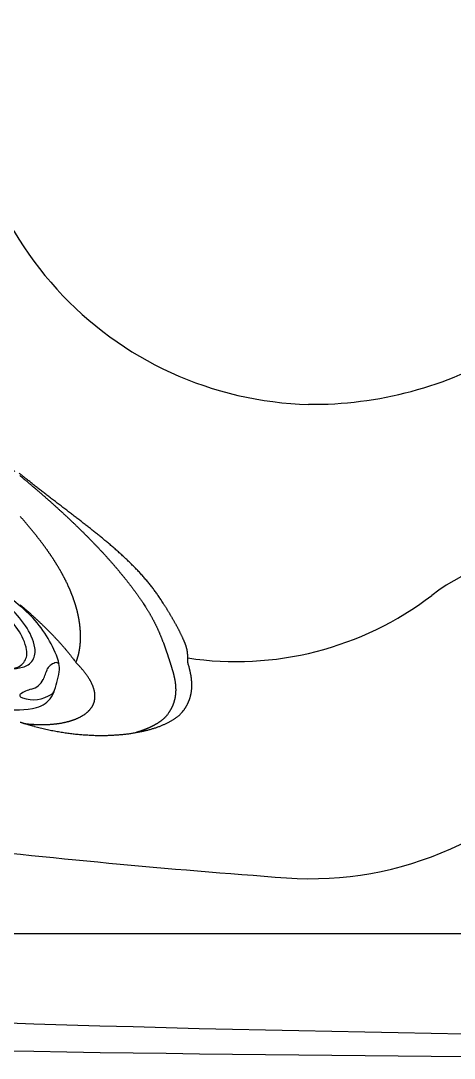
# Model space of a CAD drawing. Extents: x 649 to 723, y 631 to 778.
# Drawn here: x 665.44 to 675.62, y 647.21 to 671.61 of the extents above; entities that cross this region are included whole.
import ezdxf

# ---------------------------------------------------------------- set-up
doc = ezdxf.new("R2010")
doc.units = 0
doc.header["$MEASUREMENT"] = 0
doc.layers.add('1', color=4, linetype='Continuous')
doc.layers.add('204', color=7, linetype='Continuous')

# ---------------------------------------------------------------- blocks, each defined once
blk = doc.blocks.new('GATLING')
at = {"layer": '1', "color": 2}
for p, q in [((1.211, 2.8), (1.382, 2.789)), ((1.211, -2.8), (1.322, -2.794))]:
    blk.add_line(p, q, dxfattribs=at)
at = {"layer": '1', "color": 3}
for p, q in [((1.401, 1.403), (1.124, 1.408)), ((1.235, 0.525), (0.901, 0.523)), ((1.723, 0.425), (1.268, 0.433)), ((1.193, 0.238), (0.877, 0.243)), ((1.034, -0.636), (0.914, -0.635)), ((0.986, -0.922), (0.964, -0.922)), ((1.515, -0.74), (1.06, -0.733))]:
    blk.add_line(p, q, dxfattribs=at)
at = {"layer": '1', "color": 2}
blk.add_lwpolyline([(1.211, 2.8, 0.193348), (0.814, 2.641, 0.100017), (0.355, 1.98, 0.057784), (0.101, 1.139, 0.044332), (0, 0, 0.044332), (0.101, -1.139, 0.057784), (0.355, -1.98, 0.100017), (0.814, -2.641, 0.193348), (1.211, -2.8, 0.193348)], format="xyb", dxfattribs=at)
blk.add_lwpolyline([(2.54, -0.002, 0.043581), (2.47, 0.797, 0.056954), (2.295, 1.387, 0.099412), (1.977, 1.851, 0.195606), (1.705, 1.962, 0.195606), (1.433, 1.851, 0.099412), (1.115, 1.387, 0.056954), (0.94, 0.797, 0.043581), (0.871, -0.002, 0.043581), (0.94, -0.801, 0.056954), (1.115, -1.391, 0.099412), (1.433, -1.855, 0.195606), (1.705, -1.966, 0.195606), (1.977, -1.855, 0.099412), (2.295, -1.391, 0.056954), (2.47, -0.801, 0.043581)], format="xyb", close=True, dxfattribs=at)
at = {"layer": '1', "color": 3}
for points in [[(2.352, -0.002, 0.043581), (2.288, 0.738, 0.056954), (2.126, 1.284, 0.099412), (1.832, 1.714, 0.195606), (1.579, 1.817, 0.195606), (1.327, 1.714, 0.022381), (1.246, 1.628, 0.056954)], [(1.235, 0.525, 0.196601), (1.189, 0.506, 0.099139), (1.135, 0.427, 0.056591), (1.105, 0.326, 0.027173), (1.095, 0.24, 0.043254)], [(1.334, 0.432, 0.093296), (1.282, 0.506, 0.196601), (1.235, 0.525, 0.196601)], [(1.246, -1.632, 0.022381), (1.327, -1.718, 0.195606), (1.579, -1.821, 0.195606), (1.832, -1.718, 0.099412), (2.126, -1.288, 0.056954), (2.288, -0.742, 0.043581), (2.352, -0.002, 0.043581)], [(1.129, -0.734, 0.069632), (1.108, -0.686, 0.107057), (1.071, -0.647, 0.149849), (1.034, -0.636, 0.149849), (0.998, -0.647, 0.107057), (0.961, -0.686, 0.075377), (0.939, -0.738, 0.023026), (0.934, -0.763, 0.062151)]]:
    blk.add_lwpolyline(points, format="xyb", dxfattribs=at)
for points in [[(1.824, 1.023, 0.196744), (1.843, 1.03, 0.0991), (1.865, 1.062, 0.056539), (1.877, 1.103, 0.043208), (1.883, 1.158, 0.043208), (1.878, 1.213, 0.056539), (1.867, 1.254, 0.0991), (1.846, 1.286, 0.196744), (1.827, 1.294, 0.196744), (1.809, 1.286, 0.0991), (1.786, 1.255, 0.056539), (1.774, 1.214, 0.043208), (1.768, 1.159, 0.043208), (1.773, 1.104, 0.056539), (1.784, 1.063, 0.0991), (1.805, 1.031, 0.196744)], [(1.294, 0.841, 0.196744), (1.313, 0.849, 0.0991), (1.335, 0.881, 0.056539), (1.347, 0.921, 0.043208), (1.353, 0.976, 0.043208), (1.349, 1.031, 0.056539), (1.337, 1.072, 0.0991), (1.316, 1.104, 0.196744), (1.297, 1.112, 0.196744), (1.279, 1.105, 0.0991), (1.257, 1.073, 0.056539), (1.244, 1.033, 0.043208), (1.239, 0.978, 0.043208), (1.243, 0.922, 0.056539), (1.254, 0.882, 0.0991), (1.276, 0.849, 0.196744)], [(2.146, 0.045, 0.196744), (2.164, 0.052, 0.0991), (2.187, 0.084, 0.056539), (2.199, 0.125, 0.043208), (2.205, 0.18, 0.043208), (2.2, 0.235, 0.056539), (2.189, 0.276, 0.0991), (2.168, 0.308, 0.196744), (2.149, 0.316, 0.196744), (2.13, 0.308, 0.0991), (2.108, 0.277, 0.056539), (2.096, 0.236, 0.043208), (2.09, 0.181, 0.043208), (2.095, 0.126, 0.056539), (2.106, 0.085, 0.0991), (2.127, 0.053, 0.196744)], [(1.616, -0.143, 0.196744), (1.635, -0.135, 0.0991), (1.657, -0.103, 0.056539), (1.669, -0.063, 0.043208), (1.675, -0.008, 0.043208), (1.671, 0.047, 0.056539), (1.659, 0.088, 0.0991), (1.638, 0.121, 0.196744), (1.619, 0.128, 0.196744), (1.601, 0.121, 0.0991), (1.579, 0.089, 0.056539), (1.566, 0.049, 0.043208), (1.561, -0.006, 0.043208), (1.565, -0.062, 0.056539), (1.576, -0.102, 0.0991), (1.598, -0.135, 0.196744)], [(1.089, -0.327, 0.196744), (1.108, -0.32, 0.0991), (1.13, -0.288, 0.056539), (1.142, -0.247, 0.043208), (1.148, -0.192, 0.043208), (1.144, -0.137, 0.056539), (1.132, -0.096, 0.0991), (1.111, -0.064, 0.196744), (1.093, -0.056, 0.196744), (1.074, -0.063, 0.0991), (1.052, -0.095, 0.056539), (1.039, -0.136, 0.043208), (1.034, -0.191, 0.043208), (1.038, -0.246, 0.056539), (1.049, -0.287, 0.0991), (1.071, -0.319, 0.196744)], [(1.938, -1.12, 0.196744), (1.957, -1.113, 0.0991), (1.979, -1.081, 0.056539), (1.991, -1.041, 0.043208), (1.997, -0.986, 0.043208), (1.993, -0.931, 0.056539), (1.981, -0.89, 0.0991), (1.96, -0.857, 0.196744), (1.941, -0.85, 0.196744), (1.923, -0.857, 0.0991), (1.901, -0.889, 0.056539), (1.888, -0.929, 0.043208), (1.883, -0.984, 0.043208), (1.887, -1.04, 0.056539), (1.898, -1.08, 0.0991), (1.92, -1.113, 0.196744)], [(1.41, -1.303, 0.196744), (1.428, -1.295, 0.0991), (1.451, -1.264, 0.056539), (1.463, -1.223, 0.043208), (1.468, -1.168, 0.043208), (1.464, -1.113, 0.056539), (1.453, -1.072, 0.0991), (1.432, -1.04, 0.196744), (1.413, -1.032, 0.196744), (1.394, -1.039, 0.0991), (1.372, -1.071, 0.056539), (1.36, -1.112, 0.043208), (1.354, -1.167, 0.043208), (1.358, -1.222, 0.056539), (1.37, -1.263, 0.0991), (1.391, -1.295, 0.196744)]]:
    blk.add_lwpolyline(points, format="xyb", close=True, dxfattribs=at)
for centre, radius, start, end in [((1.225, 2.66), 0.077, 120.8909, 197.2751), ((1.418, 2.303), 0.483, 92.1, 118.7393), ((1.536, 2.797), 0.413, 202.7326, 235.2979), ((1.558, 2.728), 0.376, 226.2502, 274.1869), ((2.076, 0.773), 1.655, 98.4951, 107.2413), ((1.852, 1.953), 0.457, 40.5562, 92.6384), ((2.023, 0.77), 1.653, 150.3077, 165.1029), ((0.78, 1.478), 0.222, 133.3005, 150.1209), ((0.651, 1.614), 0.0347, 15.6536, 133.3005), ((-0.724, 1.513), 1.419, 350.9444, 0.7444), ((0.408, 1.546), 0.288, 357.2297, 15.6536), ((4.722, 0.588), 4.105, 170.1534, 182.7294), ((1.299, -0.711), 2.117, 75.5631, 87.2483), ((1.816, 1.295), 0.0452, 28.2314, 75.5631), ((1.567, 1.162), 0.328, 330.724, 28.2314), ((10.038, -1.537), 9.993, 164.136, 169.7962), ((0.769, -0.893), 2.117, 75.5631, 82.494), ((1.286, 1.114), 0.0452, 28.2314, 75.5631), ((1.037, 0.98), 0.328, 330.724, 28.2314), ((1.424, 2.335), 1.413, 268.376, 286.5186), ((1.813, 1.024), 0.0452, 286.5186, 330.724), ((0.894, 2.153), 1.413, 271.4732, 286.5186), ((1.283, 0.842), 0.0452, 286.5186, 330.724), ((21.76, 1.052), 21.149, 181.7867, 183.4512), ((1.621, -1.689), 2.117, 75.5631, 87.2483), ((2.138, 0.317), 0.0452, 28.2314, 75.5631), ((1.889, 0.184), 0.328, 330.724, 28.2314), ((2.098, -0.197), 1.943, 167.2138, 177.1293), ((0.564, -2.061), 2.117, 75.5631, 81.6792), ((1.091, -1.877), 2.117, 75.5631, 87.2483), ((1.608, 0.13), 0.0452, 28.2314, 75.5631), ((1.359, -0.004), 0.328, 330.724, 28.2314), ((1.746, 1.357), 1.413, 268.376, 286.5186), ((2.135, 0.046), 0.0452, 286.5186, 330.724), ((1.376, -0.164), 1.22, 176.9815, 212.3393), ((-1.3, -0.251), 1.95, 341.9435, 0.8708), ((1.081, -0.055), 0.0452, 28.2314, 75.5631), ((0.832, -0.188), 0.328, 330.724, 28.2314), ((1.216, 1.169), 1.413, 268.376, 286.5186), ((1.605, -0.142), 0.0452, 286.5186, 330.724), ((0.69, 0.985), 1.413, 278.1135, 286.5186), ((1.078, -0.326), 0.0452, 286.5186, 330.724), ((0.464, -0.758), 0.132, 206.328, 312.8004), ((0.885, -3.037), 2.117, 75.5631, 87.2483), ((1.413, -2.855), 2.117, 75.5631, 87.2483), ((1.93, -0.848), 0.0452, 28.2314, 75.5631), ((1.681, -0.982), 0.328, 330.724, 28.2314), ((1.401, -1.03), 0.0452, 28.2314, 75.5631), ((1.153, -1.164), 0.328, 330.724, 28.2314), ((1.538, 0.191), 1.413, 268.376, 286.5186), ((1.927, -1.12), 0.0452, 286.5186, 330.724), ((1.01, 0.009), 1.413, 274.4064, 286.5186), ((1.399, -1.302), 0.0452, 286.5186, 330.724), ((0.91, -2.208), 0.09, 148.2013, 201.1912), ((0.858, -2.176), 0.0292, 65.8579, 148.2013), ((0.506, -2.961), 0.89, 47.2493, 65.8579), ((1.579, -2.06), 0.775, 193.4651, 246.5018), ((1.414, -1.969), 0.455, 228.0526, 274.8017), ((-1.889, 14.648), 17.395, 281.0756, 281.9807), ((1.724, -2.678), 0.31, 42.7339, 90.5261), ((1.873, -2.509), 0.0893, 340.7772, 27.6848), ((1.335, -2.659), 0.128, 239.8654, 281.1187)]:
    blk.add_arc(centre, radius, start, end, dxfattribs=at)
at = {"layer": '1', "color": 2}
for centre, radius, start, end in [((1.065, 1.149), 1.67, 65.4841, 79.0713), ((0.899, 1.241), 1.667, 32.6817, 58.9726), ((-1.246, 0.387), 3.958, 7.1716, 26.3033), ((11.006, 0.221), 8.351, 175.468, 183.2308), ((-2.39, -0.341), 5.058, 349.0363, 1.0403), ((-0.2, -0.708), 2.839, 324.0226, 347.8878), ((1.458, -1.963), 0.762, 296.9368, 327.2279), ((0.74, -0.102), 2.753, 282.2017, 292.7059)]:
    blk.add_arc(centre, radius, start, end, dxfattribs=at)
blk = doc.blocks.new('2010PRODIGY')
at = {"layer": '1', "color": 3}
blk.add_line((29.873, 2.676), (12.055, 2.676), dxfattribs=at)
at = {"layer": '1'}
for centre, radius, start, end in [((-19.296, -19.982), 64.286, 39.3589, 51.53089), ((24.59, 23.115), 9.488, 147.9398, 174.6863), ((23.392, 23.394), 8.27, 175.8432, 268.5952), ((23.281, 24.093), 8.966, 269.4089, 300.5801), ((29.341, 6.346), 5.385, 92.1425, 127.2054), ((21.483, 16.664), 7.585, 261.3823, 307.3516), ((23.248, 11.968), 7.994, 265.8157, 322.6398), ((36.982, 200.793), 197.318, 263.40893, 265.83911), ((36.967, 1253.81), 1254.057, 268.861989, 271.138011)]:
    blk.add_arc(centre, radius, start, end, dxfattribs=at)
at = {"layer": '1', "color": 3}
blk.add_arc((36.967, 654.345), 654.093, 267.817661, 272.182408, dxfattribs=at)
at = {"layer": '204', "color": 3, "linetype": 'Continuous'}
for points in [[(16.251, 13.575, -0.000016), (16.281, 13.551, -0.000204)], [(16.4, 13.453, -0.000333), (16.43, 13.428, -0.000334), (16.46, 13.404, -0.000338), (16.489, 13.379, -0.000342), (16.519, 13.355, -0.000344), (16.548, 13.33, -0.000347), (16.578, 13.306, -0.00035), (16.607, 13.281, -0.000353), (16.636, 13.256, -0.000356), (16.665, 13.232, -0.000359), (16.694, 13.207, -0.000363), (16.723, 13.183, -0.000366), (16.752, 13.158, -0.000369), (16.781, 13.134, -0.000372), (16.809, 13.109, -0.000376), (16.838, 13.084, -0.000379), (16.866, 13.06, -0.000382), (16.895, 13.035, -0.000386), (16.923, 13.011, -0.000389), (16.951, 12.986, -0.000393), (16.98, 12.962, -0.000396), (17.008, 12.937, -0.000399), (17.036, 12.912, -0.000402), (17.063, 12.888, -0.000405), (17.091, 12.863, -0.000409), (17.119, 12.839, -0.000412), (17.147, 12.814, -0.000415), (17.174, 12.789, -0.000418), (17.201, 12.765, -0.000422), (17.229, 12.74, -0.000425), (17.256, 12.716, -0.000428), (17.283, 12.691, -0.000432), (17.31, 12.666, -0.000435), (17.337, 12.642, -0.000439), (17.364, 12.617, -0.000442), (17.391, 12.593, -0.000446), (17.417, 12.568, -0.000449), (17.444, 12.544, -0.000453), (17.47, 12.519, -0.000457), (17.497, 12.495, -0.00046), (17.523, 12.47, -0.000463), (17.549, 12.445, -0.000467), (17.575, 12.421, -0.00047), (17.601, 12.396, -0.000473), (17.627, 12.372, -0.000476), (17.652, 12.347, -0.000479), (17.678, 12.323, -0.000483), (17.704, 12.298, -0.000486), (17.729, 12.274, -0.00049), (17.754, 12.249, -0.000494), (17.779, 12.225, -0.000497), (17.804, 12.2, -0.000501), (17.829, 12.176, -0.000505), (17.854, 12.151, -0.000509), (17.879, 12.127, -0.000513), (17.903, 12.103, -0.000518), (17.928, 12.078, -0.000522), (17.952, 12.054, -0.000526), (17.977, 12.029, -0.00053), (18.001, 12.005, -0.000535), (18.025, 11.981, -0.000539), (18.049, 11.956, -0.000544), (18.072, 11.932, -0.000549), (18.096, 11.908, -0.000553), (18.119, 11.884, -0.000558), (18.143, 11.859, -0.000563), (18.166, 11.835, -0.000568), (18.189, 11.811, -0.000573), (18.212, 11.787, -0.000578), (18.235, 11.762, -0.000584), (18.258, 11.738, -0.000589), (18.281, 11.714, -0.000594), (18.303, 11.69, -0.0006), (18.326, 11.666, -0.000605), (18.348, 11.642, -0.000611), (18.37, 11.618, -0.000617), (18.392, 11.594, -0.000623), (18.414, 11.57, -0.000629), (18.436, 11.546, -0.000635), (18.457, 11.522, -0.000641), (18.479, 11.498, -0.000648), (18.5, 11.474, -0.000653), (18.521, 11.45, -0.000658), (18.542, 11.426, -0.000662), (18.563, 11.402, -0.000666), (18.584, 11.378, -0.000671), (18.605, 11.355, -0.000675), (18.625, 11.331, -0.00068), (18.645, 11.307, -0.000684), (18.666, 11.283, -0.000689), (18.686, 11.26, -0.000694), (18.706, 11.236, -0.000699), (18.725, 11.213, -0.000704), (18.745, 11.189, -0.000709), (18.765, 11.165, -0.000714), (18.784, 11.142, -0.000719), (18.803, 11.118, -0.000724), (18.822, 11.095, -0.00073), (18.841, 11.072, -0.000735), (18.86, 11.048, -0.000741), (18.879, 11.025, -0.000746), (18.897, 11.002, -0.000752), (18.916, 10.978, -0.000758), (18.934, 10.955, -0.000764), (18.952, 10.932, -0.00077), (18.97, 10.909, -0.000777), (18.988, 10.886, -0.000783), (19.006, 10.863, -0.000789), (19.023, 10.84, -0.000796), (19.04, 10.817, -0.000802), (19.058, 10.794, -0.000809), (19.075, 10.771, -0.000816), (19.092, 10.748, -0.000825), (19.108, 10.725, -0.00083), (19.125, 10.702, -0.000832), (19.142, 10.679, -0.000846), (19.158, 10.657, -0.000871), (19.174, 10.634, -0.000854), (19.19, 10.611, -0.000804), (19.206, 10.589, -0.000896), (19.222, 10.566, -0.001079), (19.238, 10.543, -0.000828), (19.253, 10.521, -0.000285), (19.266, 10.502, -0.00118), (19.283, 10.477, -0.002069), (19.309, 10.438, -0.001028), (19.342, 10.388, -0.000549)], [(19.72, 10.529), (19.694, 10.569, 0.002953), (19.667, 10.609, 0.002933), (19.64, 10.649, 0.002903), (19.612, 10.689, 0.002864), (19.583, 10.729, 0.002826), (19.554, 10.768, 0.002789), (19.524, 10.808, 0.00275), (19.493, 10.847, 0.002709), (19.462, 10.887, 0.002668), (19.431, 10.926, 0.002625), (19.399, 10.965, 0.002582), (19.366, 11.004, 0.002536), (19.332, 11.043, 0.002493), (19.298, 11.082, 0.002451), (19.263, 11.12, 0.002401), (19.228, 11.159, 0.002349), (19.192, 11.198, 0.002271), (19.156, 11.236, 0.002169), (19.119, 11.274, 0.002099), (19.082, 11.312, 0.002026), (19.045, 11.349, 0.001958), (19.008, 11.387, 0.001885), (18.97, 11.423, 0.001821), (18.932, 11.46, 0.00175), (18.893, 11.496, 0.001687), (18.855, 11.532, 0.001617), (18.816, 11.568, 0.001556), (18.777, 11.604, 0.001488), (18.738, 11.639, 0.001429), (18.699, 11.674, 0.001362), (18.66, 11.709, 0.001303), (18.62, 11.743, 0.001238), (18.581, 11.777, 0.00118), (18.541, 11.811, 0.001115), (18.501, 11.845, 0.001059), (18.462, 11.878, 0.000997), (18.422, 11.912, 0.000937), (18.382, 11.945, 0.000866), (18.343, 11.977, 0.000821), (18.303, 12.01, 0.000781), (18.263, 12.042, 0.000751), (18.223, 12.075, 0.000724), (18.183, 12.107, 0.000686), (18.142, 12.14, 0.000637), (18.101, 12.172, 0.000595), (18.06, 12.205, 0.000552), (18.018, 12.237, 0.000513), (17.977, 12.27, 0.00047), (17.935, 12.303, 0.000432), (17.893, 12.336, 0.000391), (17.85, 12.369, 0.000354), (17.808, 12.402, 0.000313), (17.765, 12.435, 0.000277), (17.722, 12.468, 0.000238), (17.678, 12.501, 0.000203), (17.635, 12.535, 0.000164), (17.591, 12.568, 0.00013), (17.548, 12.602, 0.000093), (17.504, 12.635, 0.000059), (17.46, 12.669, 0.000023), (17.415, 12.703, -0.00001), (17.371, 12.737, -0.000046), (17.326, 12.771, -0.000078), (17.282, 12.806, -0.000113), (17.237, 12.84, -0.000144), (17.192, 12.875, -0.000181), (17.147, 12.909, -0.00021), (17.102, 12.944, -0.000243), (17.058, 12.978, -0.000257), (17.014, 13.012, -0.000249), (16.971, 13.046, -0.000246), (16.928, 13.079, -0.000245), (16.886, 13.112, -0.000245), (16.845, 13.144, -0.000243), (16.805, 13.175, -0.000243), (16.765, 13.206, -0.000242), (16.726, 13.237, -0.000243), (16.688, 13.267, -0.000244), (16.651, 13.297, -0.000246), (16.614, 13.325, -0.000247), (16.579, 13.354, -0.000251), (16.544, 13.381, -0.000254), (16.51, 13.408, -0.000259), (16.477, 13.434, -0.000264), (16.446, 13.46, -0.000272), (16.415, 13.484, -0.000278), (16.385, 13.508, -0.00029)], [(17.501, 10.939), (17.492, 10.957, 0.001173), (17.483, 10.975, 0.001166), (17.474, 10.993, 0.001157), (17.465, 11.011, 0.001147), (17.456, 11.029, 0.001138), (17.447, 11.047, 0.001129), (17.437, 11.065, 0.00112), (17.428, 11.083, 0.001111), (17.418, 11.101, 0.001102), (17.409, 11.119, 0.001093), (17.399, 11.137, 0.001084), (17.389, 11.155, 0.001076), (17.379, 11.173, 0.001067), (17.369, 11.191, 0.001058), (17.359, 11.209, 0.00105), (17.348, 11.227, 0.001042), (17.338, 11.245, 0.001033), (17.327, 11.263, 0.001025), (17.316, 11.282, 0.001017), (17.306, 11.3, 0.001009), (17.295, 11.318, 0.001001), (17.284, 11.336, 0.000993), (17.272, 11.355, 0.000984), (17.261, 11.373, 0.000973), (17.25, 11.391, 0.000962), (17.238, 11.41, 0.000952), (17.227, 11.428, 0.000941), (17.215, 11.446, 0.000931), (17.203, 11.465, 0.000921), (17.191, 11.483, 0.000911), (17.179, 11.501, 0.000902), (17.167, 11.52, 0.000893), (17.155, 11.538, 0.000884), (17.143, 11.557, 0.000875), (17.13, 11.575, 0.000866), (17.118, 11.593, 0.000857), (17.105, 11.612, 0.000849), (17.093, 11.63, 0.000841), (17.08, 11.649, 0.000833), (17.067, 11.667, 0.000825), (17.054, 11.686, 0.000817), (17.041, 11.704, 0.00081), (17.028, 11.723, 0.000802), (17.014, 11.741, 0.000795), (17.001, 11.76, 0.000786), (16.988, 11.778, 0.000776), (16.974, 11.797, 0.000767), (16.96, 11.815, 0.000757), (16.947, 11.834, 0.000748), (16.933, 11.852, 0.000738), (16.919, 11.871, 0.000729), (16.905, 11.889, 0.000719), (16.891, 11.908, 0.000709), (16.877, 11.926, 0.000699), (16.862, 11.945, 0.00069), (16.848, 11.963, 0.00068), (16.834, 11.982, 0.000671), (16.819, 12.001, 0.000661), (16.804, 12.019, 0.000652), (16.79, 12.038, 0.000642), (16.775, 12.056, 0.000632), (16.76, 12.075, 0.000623), (16.745, 12.094, 0.000613), (16.73, 12.113, 0.000603), (16.715, 12.131, 0.000593), (16.699, 12.15, 0.000581), (16.684, 12.169, 0.00057), (16.669, 12.188, 0.000559), (16.653, 12.206, 0.000549), (16.637, 12.225, 0.000538), (16.622, 12.244, 0.000528), (16.606, 12.263, 0.000517), (16.59, 12.282, 0.000507), (16.574, 12.301, 0.000497), (16.558, 12.32, 0.000487), (16.542, 12.339, 0.000474), (16.526, 12.358, 0.000468), (16.509, 12.377, 0.000466), (16.493, 12.396, 0.000445), (16.477, 12.415, 0.000411), (16.46, 12.434, 0.000439), (16.444, 12.453, 0.000501), (16.426, 12.473, 0.000381), (16.41, 12.491, 0.000155)], [(16.41, 10.413, -0.000896), (16.442, 10.387, -0.000899), (16.473, 10.36, -0.000903), (16.504, 10.334, -0.000907), (16.535, 10.307, -0.00091), (16.565, 10.28, -0.000915), (16.596, 10.253, -0.000919), (16.626, 10.227, -0.000924), (16.656, 10.2, -0.000929), (16.686, 10.173, -0.000935), (16.716, 10.146, -0.000941), (16.745, 10.119, -0.000947), (16.774, 10.092, -0.000953), (16.803, 10.065, -0.00096), (16.832, 10.038, -0.000967), (16.861, 10.012, -0.000975), (16.889, 9.985, -0.000983), (16.917, 9.958, -0.000992), (16.945, 9.931, -0.001006), (16.973, 9.904, -0.001017), (17, 9.877, -0.001025), (17.027, 9.85, -0.001033), (17.054, 9.824, -0.001042), (17.081, 9.797, -0.001052), (17.107, 9.77, -0.001061), (17.133, 9.744, -0.001071), (17.158, 9.717, -0.001082), (17.184, 9.691, -0.001093), (17.209, 9.664, -0.001104), (17.234, 9.638, -0.001117), (17.258, 9.612, -0.001129), (17.283, 9.586, -0.001143), (17.307, 9.56, -0.001156), (17.33, 9.534, -0.00117), (17.354, 9.508, -0.001184), (17.377, 9.482, -0.001201), (17.399, 9.456, -0.001219), (17.422, 9.43, -0.001233), (17.444, 9.405, -0.001243), (17.466, 9.379, -0.001272), (17.487, 9.354, -0.001317), (17.509, 9.329, -0.001301), (17.529, 9.304, -0.001234), (17.55, 9.279, -0.001382), (17.57, 9.254, -0.001675), (17.591, 9.228, -0.001301), (17.61, 9.204, -0.000464), (17.627, 9.182, -0.001866), (17.648, 9.155, -0.003303), (17.68, 9.113, -0.001669), (17.721, 9.058, -0.0009)], [(17.721, 9.058), (17.725, 9.069, 0.002268), (17.729, 9.081, 0.00226), (17.734, 9.092, 0.002248), (17.738, 9.103, 0.002231), (17.742, 9.114, 0.002214), (17.746, 9.126, 0.002199), (17.749, 9.137, 0.002182), (17.753, 9.149, 0.002166), (17.757, 9.16, 0.002148), (17.76, 9.172, 0.002131), (17.764, 9.184, 0.002116), (17.767, 9.196, 0.002104), (17.771, 9.208, 0.002092), (17.774, 9.219, 0.00208), (17.777, 9.231, 0.002068), (17.78, 9.244, 0.002056), (17.783, 9.256, 0.002044), (17.786, 9.268, 0.002033), (17.789, 9.28, 0.00202), (17.791, 9.292, 0.002009), (17.794, 9.305, 0.001997), (17.796, 9.317, 0.001985), (17.799, 9.33, 0.001973), (17.801, 9.342, 0.001962), (17.803, 9.355, 0.001949), (17.805, 9.367, 0.001938), (17.807, 9.38, 0.001926), (17.809, 9.393, 0.001915), (17.811, 9.406, 0.001903), (17.813, 9.419, 0.001892), (17.815, 9.432, 0.00188), (17.816, 9.445, 0.001868), (17.818, 9.458, 0.001856), (17.819, 9.471, 0.001845), (17.82, 9.484, 0.001833), (17.821, 9.497, 0.001822), (17.823, 9.511, 0.001811), (17.824, 9.524, 0.0018), (17.825, 9.537, 0.001788), (17.825, 9.551, 0.001778), (17.826, 9.564, 0.001766), (17.827, 9.578, 0.001756), (17.827, 9.592, 0.001745), (17.828, 9.605, 0.001735), (17.828, 9.619, 0.001724), (17.828, 9.633, 0.001715), (17.829, 9.647, 0.001704), (17.829, 9.661, 0.001694), (17.829, 9.675, 0.001684), (17.828, 9.689, 0.001674), (17.828, 9.703, 0.001664), (17.828, 9.717, 0.001655), (17.828, 9.731, 0.001645), (17.827, 9.745, 0.001636), (17.827, 9.759, 0.001626), (17.826, 9.774, 0.001617), (17.825, 9.788, 0.001607), (17.824, 9.802, 0.001598), (17.823, 9.817, 0.001589), (17.822, 9.831, 0.001581), (17.821, 9.846, 0.001571), (17.82, 9.861, 0.001562), (17.818, 9.875, 0.001554), (17.817, 9.89, 0.001551), (17.815, 9.905, 0.001544), (17.814, 9.919, 0.001537), (17.812, 9.934, 0.001529), (17.81, 9.949, 0.001522), (17.808, 9.964, 0.001513), (17.806, 9.979, 0.001506), (17.804, 9.994, 0.001498), (17.802, 10.009, 0.001491), (17.799, 10.024, 0.001483), (17.797, 10.039, 0.001476), (17.795, 10.054, 0.001469), (17.792, 10.07, 0.001462), (17.789, 10.085, 0.001455), (17.786, 10.1, 0.001449), (17.783, 10.116, 0.001442), (17.78, 10.131, 0.001436), (17.777, 10.146, 0.001429), (17.774, 10.162, 0.001423), (17.771, 10.177, 0.001417), (17.767, 10.193, 0.001412), (17.764, 10.208, 0.001405), (17.76, 10.224, 0.0014), (17.756, 10.239, 0.001394), (17.753, 10.255, 0.001389), (17.749, 10.271, 0.001382), (17.745, 10.287, 0.001373), (17.741, 10.302, 0.001363), (17.736, 10.318, 0.001355), (17.732, 10.334, 0.001346), (17.728, 10.35, 0.001339), (17.723, 10.366, 0.00133), (17.718, 10.382, 0.001323), (17.714, 10.398, 0.001315), (17.709, 10.414, 0.001307), (17.704, 10.43, 0.001299), (17.699, 10.446, 0.001292), (17.694, 10.462, 0.001284), (17.688, 10.478, 0.001277), (17.683, 10.494, 0.00127), (17.678, 10.51, 0.001263), (17.672, 10.526, 0.001256), (17.666, 10.542, 0.001249), (17.661, 10.559, 0.001242), (17.655, 10.575, 0.001235), (17.649, 10.591, 0.001228), (17.643, 10.608, 0.001222), (17.637, 10.624, 0.001215), (17.63, 10.64, 0.001208), (17.624, 10.657, 0.001201), (17.618, 10.673, 0.001197), (17.611, 10.69, 0.001187), (17.604, 10.706, 0.001174), (17.598, 10.723, 0.001177), (17.591, 10.739, 0.001195), (17.584, 10.756, 0.001154), (17.577, 10.772, 0.001072), (17.57, 10.789, 0.001178), (17.562, 10.806, 0.001397), (17.555, 10.823, 0.001052), (17.548, 10.839, 0.000357), (17.541, 10.853, 0.001478), (17.532, 10.872, 0.002519), (17.519, 10.901, 0.001218), (17.501, 10.939, 0.000642)], [(20.25, 9.59), (20.24, 9.614, 0.001496), (20.229, 9.637, 0.0015), (20.218, 9.661, 0.001478), (20.207, 9.684, 0.001428), (20.195, 9.708, 0.00139), (20.184, 9.731, 0.001355), (20.172, 9.755, 0.001322), (20.16, 9.779, 0.001285), (20.148, 9.802, 0.001252), (20.136, 9.826, 0.001217), (20.123, 9.849, 0.001186), (20.111, 9.873, 0.001152), (20.098, 9.896, 0.001121), (20.086, 9.92, 0.001088), (20.073, 9.944, 0.001058), (20.06, 9.967, 0.001026), (20.047, 9.991, 0.000998), (20.033, 10.014, 0.000966), (20.02, 10.038, 0.000939), (20.007, 10.061, 0.000908), (19.993, 10.085, 0.000881), (19.979, 10.108, 0.000851), (19.966, 10.132, 0.000825), (19.952, 10.155, 0.000798), (19.938, 10.179, 0.00077), (19.924, 10.202, 0.000739), (19.91, 10.226, 0.000719), (19.896, 10.249, 0.000702), (19.881, 10.273, 0.000661), (19.867, 10.296, 0.000601), (19.853, 10.319, 0.000627), (19.838, 10.343, 0.000695), (19.823, 10.367, 0.000526), (19.809, 10.389, 0.000221), (19.796, 10.41, 0.000662), (19.779, 10.436, 0.001034), (19.754, 10.476, 0.000499), (19.72, 10.529, 0.00027)], [(19.342, 10.388), (19.358, 10.363, -0.001789), (19.374, 10.339, -0.001825), (19.389, 10.315, -0.001831), (19.404, 10.29, -0.001799), (19.419, 10.266, -0.001781), (19.433, 10.241, -0.001766), (19.447, 10.217, -0.001753), (19.461, 10.193, -0.001733), (19.475, 10.169, -0.001717), (19.489, 10.144, -0.001697), (19.502, 10.12, -0.001681), (19.515, 10.096, -0.00166), (19.528, 10.072, -0.001643), (19.541, 10.048, -0.001621), (19.553, 10.024, -0.001603), (19.565, 10, -0.00158), (19.577, 9.977, -0.001562), (19.589, 9.953, -0.001538), (19.6, 9.929, -0.001518), (19.612, 9.905, -0.001494), (19.623, 9.882, -0.001474), (19.634, 9.858, -0.001447), (19.644, 9.835, -0.001427), (19.655, 9.811, -0.001403), (19.665, 9.788, -0.001378), (19.675, 9.765, -0.001344), (19.685, 9.742, -0.001331), (19.695, 9.719, -0.001324), (19.705, 9.696, -0.00127), (19.714, 9.673, -0.001172), (19.723, 9.65, -0.001249), (19.732, 9.627, -0.001422), (19.742, 9.604, -0.001092), (19.75, 9.582, -0.000448), (19.758, 9.562, -0.001426), (19.767, 9.537, -0.002325), (19.782, 9.499, -0.001149), (19.8, 9.449, -0.000625)], [(20.347, 9.177), (20.347, 9.181, 0.001434), (20.347, 9.186, 0.001455), (20.347, 9.191, 0.001465), (20.347, 9.196, 0.001462), (20.347, 9.201, 0.001463), (20.347, 9.206, 0.001464), (20.347, 9.21, 0.001465), (20.347, 9.215, 0.001462), (20.347, 9.22, 0.001461), (20.347, 9.224, 0.001457), (20.347, 9.229, 0.001455), (20.346, 9.234, 0.001449), (20.346, 9.238, 0.001444), (20.346, 9.243, 0.001436), (20.346, 9.248, 0.00143), (20.345, 9.252, 0.00142), (20.345, 9.257, 0.001412), (20.345, 9.261, 0.001401), (20.344, 9.266, 0.00139), (20.344, 9.27, 0.001377), (20.344, 9.275, 0.001365), (20.343, 9.28, 0.001348), (20.343, 9.284, 0.001337), (20.342, 9.289, 0.001337), (20.342, 9.293, 0.001345), (20.341, 9.297, 0.001353), (20.341, 9.302, 0.001361), (20.34, 9.306, 0.001364), (20.339, 9.311, 0.001368), (20.339, 9.315, 0.00137), (20.338, 9.319, 0.001374), (20.338, 9.324, 0.001375), (20.337, 9.328, 0.001376), (20.336, 9.332, 0.001376), (20.335, 9.336, 0.001376), (20.335, 9.341, 0.001374), (20.334, 9.345, 0.001373), (20.333, 9.349, 0.001369), (20.332, 9.353, 0.001366), (20.332, 9.357, 0.00136), (20.331, 9.361, 0.001356), (20.33, 9.366, 0.001349), (20.329, 9.37, 0.001343), (20.328, 9.374, 0.001334), (20.327, 9.378, 0.001327), (20.326, 9.382, 0.001316), (20.325, 9.386, 0.001307), (20.324, 9.39, 0.001295), (20.323, 9.394, 0.001284), (20.322, 9.398, 0.001271), (20.321, 9.402, 0.001259), (20.32, 9.406, 0.001244), (20.319, 9.41, 0.00123), (20.318, 9.414, 0.001213), (20.317, 9.418, 0.001198), (20.316, 9.422, 0.001181), (20.315, 9.426, 0.001164), (20.313, 9.43, 0.001145), (20.312, 9.434, 0.001128), (20.311, 9.438, 0.001107), (20.31, 9.442, 0.001089), (20.309, 9.446, 0.001068), (20.307, 9.45, 0.001048), (20.306, 9.454, 0.001022), (20.305, 9.458, 0.001006), (20.303, 9.461, 0.000996), (20.302, 9.465, 0.001006), (20.301, 9.469, 0.001042), (20.299, 9.473, 0.001056), (20.298, 9.477, 0.001044), (20.297, 9.481, 0.001039), (20.295, 9.485, 0.00104), (20.294, 9.489, 0.00104), (20.292, 9.493, 0.001038), (20.291, 9.497, 0.001037), (20.289, 9.501, 0.001035), (20.288, 9.504, 0.001035), (20.286, 9.508, 0.001033), (20.285, 9.512, 0.001033), (20.283, 9.516, 0.001032), (20.282, 9.52, 0.001032), (20.28, 9.523, 0.00103), (20.279, 9.527, 0.001031), (20.277, 9.531, 0.001032), (20.276, 9.535, 0.00103), (20.274, 9.538, 0.001025), (20.272, 9.542, 0.001032), (20.271, 9.546, 0.001044), (20.269, 9.55, 0.001026), (20.267, 9.553, 0.000993), (20.266, 9.557, 0.001067), (20.264, 9.561, 0.001178), (20.262, 9.564, 0.001059), (20.261, 9.568, 0.001019), (20.259, 9.571, 0.000239), (20.257, 9.575, -0.00127), (20.254, 9.582, -0.000706), (20.25, 9.59, -0.000283)], [(19.8, 9.449), (19.804, 9.438, -0.000377), (19.808, 9.426, -0.000376), (19.812, 9.415, -0.000368), (19.816, 9.404, -0.000354), (19.82, 9.392, -0.000343), (19.824, 9.381, -0.000333), (19.828, 9.369, -0.000324), (19.832, 9.358, -0.000315), (19.836, 9.346, -0.000307), (19.84, 9.335, -0.000298), (19.844, 9.323, -0.000291), (19.848, 9.311, -0.000284), (19.852, 9.299, -0.000277), (19.856, 9.288, -0.000271), (19.86, 9.276, -0.000265), (19.864, 9.264, -0.000259), (19.868, 9.252, -0.000254), (19.872, 9.24, -0.000248), (19.876, 9.228, -0.000244), (19.88, 9.217, -0.000239), (19.883, 9.205, -0.000235), (19.887, 9.193, -0.000231), (19.891, 9.181, -0.000228), (19.895, 9.169, -0.000224), (19.899, 9.158, -0.000221), (19.903, 9.146, -0.000218), (19.907, 9.134, -0.000216), (19.91, 9.123, -0.000214), (19.914, 9.111, -0.000212), (19.918, 9.1, -0.000211), (19.921, 9.088, -0.00021), (19.925, 9.077, -0.000209), (19.929, 9.065, -0.000208), (19.932, 9.054, -0.000208), (19.936, 9.043, -0.000208), (19.939, 9.032, -0.000207), (19.943, 9.021, -0.000209), (19.946, 9.01, -0.000214), (19.95, 8.999, -0.00021), (19.953, 8.988, -0.000198), (19.956, 8.978, -0.000219), (19.96, 8.967, -0.000262), (19.963, 8.957, -0.000205), (19.966, 8.947, -0.000075), (19.969, 8.938, -0.000289), (19.972, 8.927, -0.000517), (19.977, 8.91, -0.000266), (19.984, 8.889, -0.000145)], [(16.496, 7.624), (16.531, 7.62, 0.002189), (16.566, 7.616, 0.002224), (16.6, 7.613, 0.002251), (16.635, 7.61, 0.002267), (16.669, 7.607, 0.00229), (16.703, 7.605, 0.002313), (16.736, 7.603, 0.00234), (16.77, 7.601, 0.002365), (16.803, 7.6, 0.002394), (16.836, 7.599, 0.002422), (16.869, 7.598, 0.002454), (16.901, 7.598, 0.002485), (16.933, 7.597, 0.002521), (16.965, 7.598, 0.002556), (16.997, 7.598, 0.002595), (17.028, 7.599, 0.002633), (17.059, 7.601, 0.002676), (17.09, 7.602, 0.002718), (17.12, 7.604, 0.00276), (17.15, 7.606, 0.002794), (17.18, 7.609, 0.002836), (17.21, 7.612, 0.002881), (17.239, 7.615, 0.002931), (17.268, 7.618, 0.00298), (17.296, 7.622, 0.003035), (17.324, 7.626, 0.00309), (17.352, 7.63, 0.003151), (17.38, 7.635, 0.003212), (17.407, 7.64, 0.00328), (17.434, 7.646, 0.003348), (17.46, 7.651, 0.003423), (17.486, 7.657, 0.003498), (17.512, 7.663, 0.00358), (17.537, 7.67, 0.003663), (17.562, 7.677, 0.003754), (17.587, 7.684, 0.003846), (17.611, 7.691, 0.003946), (17.635, 7.699, 0.004048), (17.658, 7.707, 0.004158), (17.681, 7.715, 0.00427), (17.703, 7.724, 0.004391), (17.725, 7.733, 0.004514), (17.747, 7.742, 0.004646), (17.768, 7.751, 0.004781), (17.788, 7.761, 0.004925), (17.809, 7.771, 0.005072), (17.828, 7.781, 0.005228), (17.847, 7.792, 0.005388), (17.866, 7.802, 0.005557), (17.884, 7.813, 0.005729), (17.902, 7.825, 0.005911), (17.919, 7.836, 0.006097), (17.936, 7.848, 0.006289), (17.952, 7.86, 0.006481), (17.968, 7.873, 0.006688), (17.983, 7.886, 0.0069), (17.998, 7.899, 0.007098), (18.012, 7.912, 0.007298), (18.025, 7.925, 0.007506), (18.038, 7.939, 0.007706), (18.05, 7.953, 0.007931), (18.062, 7.967, 0.008131), (18.073, 7.981, 0.00833), (18.083, 7.996, 0.008515), (18.093, 8.01, 0.008694), (18.102, 8.025, 0.008848), (18.111, 8.04, 0.008991), (18.119, 8.056, 0.009112), (18.126, 8.071, 0.009212), (18.133, 8.087, 0.009286), (18.139, 8.103, 0.009343), (18.145, 8.119, 0.009374), (18.15, 8.135, 0.00937), (18.154, 8.152, 0.009357), (18.158, 8.168, 0.009325), (18.161, 8.185, 0.009251), (18.164, 8.202, 0.009159), (18.165, 8.219, 0.009045), (18.167, 8.237, 0.008911), (18.167, 8.254, 0.00876), (18.167, 8.272, 0.008592), (18.167, 8.29, 0.008414), (18.166, 8.307, 0.00822), (18.164, 8.326, 0.008022), (18.162, 8.344, 0.007812), (18.159, 8.362, 0.007602), (18.155, 8.381, 0.007382), (18.151, 8.399, 0.007167), (18.146, 8.418, 0.006946), (18.141, 8.437, 0.006731), (18.135, 8.456, 0.006513), (18.128, 8.475, 0.006304), (18.121, 8.495, 0.006092), (18.113, 8.514, 0.005891), (18.105, 8.534, 0.005689), (18.096, 8.553, 0.0055), (18.087, 8.573, 0.005308), (18.077, 8.593, 0.005127), (18.066, 8.613, 0.004952), (18.055, 8.633, 0.004793), (18.043, 8.654, 0.004591), (18.031, 8.674, 0.004357), (18.018, 8.695, 0.004172), (18.005, 8.715, 0.004022), (17.991, 8.736, 0.003859), (17.976, 8.757, 0.003689), (17.961, 8.778, 0.003577), (17.946, 8.799, 0.003506), (17.93, 8.82, 0.003281), (17.913, 8.841, 0.002961), (17.896, 8.862, 0.003137), (17.879, 8.884, 0.003565), (17.86, 8.906, 0.002618), (17.842, 8.927, 0.000929), (17.826, 8.946, 0.003488), (17.803, 8.97, 0.005588), (17.768, 9.008, 0.002605), (17.721, 9.058, 0.001358)], [(20.365, 8.997), (20.364, 9.001, -0.002642), (20.363, 9.004, -0.002594), (20.362, 9.008, -0.002547), (20.361, 9.012, -0.002505), (20.36, 9.016, -0.002462), (20.36, 9.02, -0.002421), (20.359, 9.023, -0.002378), (20.358, 9.027, -0.002339), (20.357, 9.031, -0.002298), (20.356, 9.035, -0.002261), (20.356, 9.039, -0.002222), (20.355, 9.044, -0.002185), (20.354, 9.048, -0.002148), (20.353, 9.052, -0.002113), (20.353, 9.056, -0.002077), (20.352, 9.061, -0.002044), (20.352, 9.065, -0.00201), (20.351, 9.069, -0.001978), (20.351, 9.074, -0.001945), (20.35, 9.078, -0.001915), (20.35, 9.083, -0.001883), (20.349, 9.087, -0.001853), (20.349, 9.092, -0.001824), (20.348, 9.096, -0.0018), (20.348, 9.101, -0.001766), (20.348, 9.106, -0.001729), (20.348, 9.111, -0.001717), (20.347, 9.115, -0.001725), (20.347, 9.12, -0.001649), (20.347, 9.125, -0.001517), (20.347, 9.13, -0.001652), (20.347, 9.135, -0.001938), (20.347, 9.14, -0.001443), (20.346, 9.145, -0.000486), (20.346, 9.15, -0.002006), (20.346, 9.156, -0.003355), (20.347, 9.165, -0.001596), (20.347, 9.177, -0.000834)], [(19.984, 8.889), (19.989, 8.871, -0.001773), (19.994, 8.853, -0.00179), (19.999, 8.835, -0.001831), (20.004, 8.818, -0.001899), (20.009, 8.8, -0.001958), (20.013, 8.783, -0.002015), (20.017, 8.765, -0.002072), (20.022, 8.748, -0.002134), (20.026, 8.731, -0.002193), (20.029, 8.714, -0.002255), (20.033, 8.697, -0.002316), (20.036, 8.68, -0.00238), (20.039, 8.664, -0.002442), (20.043, 8.647, -0.002506), (20.045, 8.631, -0.002569), (20.048, 8.614, -0.002634), (20.05, 8.598, -0.002698), (20.053, 8.582, -0.002763), (20.055, 8.565, -0.002827), (20.057, 8.549, -0.002892), (20.058, 8.533, -0.002956), (20.06, 8.517, -0.003021), (20.061, 8.501, -0.003084), (20.062, 8.486, -0.003148), (20.063, 8.47, -0.003209), (20.063, 8.454, -0.00327), (20.064, 8.439, -0.003327), (20.064, 8.423, -0.003384), (20.064, 8.408, -0.003437), (20.064, 8.393, -0.003491), (20.063, 8.377, -0.003541), (20.063, 8.362, -0.00359), (20.062, 8.347, -0.003636), (20.061, 8.332, -0.003681), (20.059, 8.317, -0.00372), (20.058, 8.302, -0.003758), (20.056, 8.287, -0.003791), (20.054, 8.272, -0.003823), (20.052, 8.258, -0.003853), (20.05, 8.243, -0.003883), (20.047, 8.228, -0.003909), (20.044, 8.214, -0.003936), (20.041, 8.199, -0.003959), (20.038, 8.185, -0.003981), (20.034, 8.17, -0.004001), (20.03, 8.156, -0.00402), (20.026, 8.141, -0.004035), (20.022, 8.127, -0.00405), (20.017, 8.113, -0.004061), (20.013, 8.099, -0.004072), (20.008, 8.085, -0.004078), (20.003, 8.071, -0.004085), (19.997, 8.057, -0.004086), (19.991, 8.043, -0.004086), (19.986, 8.029, -0.00406), (19.979, 8.016, -0.004012), (19.973, 8.002, -0.004022), (19.966, 7.988, -0.004078), (19.959, 7.975, -0.003934), (19.952, 7.961, -0.003647), (19.945, 7.948, -0.003993), (19.937, 7.935, -0.004714), (19.929, 7.921, -0.003542), (19.921, 7.908, -0.001213), (19.914, 7.897, -0.004936), (19.905, 7.882, -0.00832), (19.889, 7.859, -0.003992), (19.868, 7.83, -0.002098)], [(20.242, 7.92), (20.256, 7.938, 0.004815), (20.268, 7.956, 0.004975), (20.281, 7.974, 0.005069), (20.292, 7.992, 0.005069), (20.304, 8.01, 0.005099), (20.314, 8.028, 0.005129), (20.324, 8.046, 0.005163), (20.334, 8.065, 0.005172), (20.343, 8.083, 0.005191), (20.352, 8.101, 0.00519), (20.361, 8.119, 0.005199), (20.368, 8.137, 0.005186), (20.376, 8.155, 0.005183), (20.383, 8.173, 0.005158), (20.39, 8.192, 0.005142), (20.396, 8.21, 0.005106), (20.401, 8.228, 0.005079), (20.407, 8.246, 0.005031), (20.412, 8.264, 0.004993), (20.416, 8.283, 0.004935), (20.42, 8.301, 0.004887), (20.424, 8.319, 0.004819), (20.428, 8.337, 0.004761), (20.431, 8.355, 0.004685), (20.433, 8.373, 0.004619), (20.436, 8.391, 0.004535), (20.438, 8.409, 0.004463), (20.44, 8.428, 0.004373), (20.441, 8.446, 0.004294), (20.442, 8.464, 0.004199), (20.443, 8.482, 0.004115), (20.443, 8.5, 0.004016), (20.444, 8.518, 0.003929), (20.444, 8.535, 0.003827), (20.443, 8.553, 0.003737), (20.443, 8.571, 0.003633), (20.442, 8.589, 0.003541), (20.441, 8.607, 0.003436), (20.439, 8.625, 0.003343), (20.438, 8.642, 0.003238), (20.436, 8.66, 0.003144), (20.434, 8.678, 0.003036), (20.432, 8.695, 0.002945), (20.429, 8.713, 0.002844), (20.427, 8.73, 0.002745), (20.424, 8.748, 0.002625), (20.421, 8.765, 0.002554), (20.418, 8.783, 0.002494), (20.414, 8.8, 0.002368), (20.411, 8.817, 0.002178), (20.407, 8.835, 0.002325), (20.403, 8.853, 0.002669), (20.399, 8.871, 0.001991), (20.395, 8.888, 0.000725), (20.391, 8.904, 0.002664), (20.386, 8.924, 0.004324), (20.377, 8.955, 0.00205), (20.365, 8.997, 0.001079)], [(16.745, 7.554), (16.814, 7.537, 0.002386), (16.882, 7.52, 0.002459), (16.949, 7.504, 0.002488), (17.016, 7.49, 0.00246), (17.082, 7.476, 0.002455), (17.148, 7.462, 0.002453), (17.213, 7.45, 0.002456), (17.277, 7.438, 0.002447), (17.341, 7.427, 0.002449), (17.405, 7.417, 0.002442), (17.467, 7.407, 0.002444), (17.53, 7.399, 0.002436), (17.591, 7.391, 0.002439), (17.652, 7.383, 0.002432), (17.712, 7.376, 0.002434), (17.772, 7.37, 0.002428), (17.831, 7.365, 0.002431), (17.889, 7.36, 0.002425), (17.947, 7.356, 0.00243), (18.003, 7.353, 0.002424), (18.06, 7.35, 0.002429), (18.115, 7.347, 0.002425), (18.17, 7.345, 0.002431), (18.224, 7.344, 0.002427), (18.278, 7.343, 0.002436), (18.33, 7.343, 0.002435), (18.382, 7.344, 0.002442), (18.434, 7.344, 0.002438), (18.484, 7.346, 0.002455), (18.534, 7.348, 0.00245), (18.583, 7.35, 0.002452), (18.632, 7.353, 0.002469), (18.681, 7.356, 0.00249), (18.729, 7.359, 0.002506), (18.777, 7.363, 0.002529), (18.824, 7.368, 0.00255), (18.87, 7.373, 0.002577), (18.917, 7.378, 0.002602), (18.962, 7.384, 0.002634), (19.007, 7.39, 0.002664), (19.052, 7.397, 0.002702), (19.096, 7.404, 0.002737), (19.139, 7.412, 0.00278), (19.182, 7.42, 0.002821), (19.225, 7.428, 0.002871), (19.266, 7.437, 0.002919), (19.307, 7.446, 0.002975), (19.348, 7.455, 0.003031), (19.388, 7.465, 0.003096), (19.427, 7.475, 0.00316), (19.466, 7.486, 0.003235), (19.503, 7.496, 0.003309), (19.541, 7.508, 0.003394), (19.577, 7.519, 0.003479), (19.613, 7.531, 0.003576), (19.648, 7.543, 0.003674), (19.682, 7.556, 0.003785), (19.716, 7.569, 0.003897), (19.749, 7.582, 0.004024), (19.781, 7.596, 0.004155), (19.812, 7.609, 0.004298), (19.843, 7.623, 0.004443), (19.873, 7.638, 0.004614), (19.901, 7.653, 0.004797), (19.93, 7.668, 0.004969), (19.957, 7.683, 0.005127), (19.983, 7.698, 0.005389), (20.009, 7.714, 0.005728), (20.033, 7.73, 0.005821), (20.057, 7.746, 0.005659), (20.079, 7.763, 0.006508), (20.101, 7.779, 0.008134), (20.123, 7.797, 0.006495), (20.142, 7.813, 0.002293), (20.159, 7.828, 0.009618), (20.179, 7.848, 0.017971), (20.207, 7.879, 0.009419), (20.242, 7.92, 0.005145)], [(19.868, 7.83), (19.862, 7.823, -0.003892), (19.857, 7.815, -0.003832), (19.851, 7.808, -0.003767), (19.845, 7.801, -0.003703), (19.838, 7.794, -0.003638), (19.832, 7.786, -0.003576), (19.825, 7.779, -0.003513), (19.819, 7.772, -0.003453), (19.812, 7.765, -0.003391), (19.805, 7.758, -0.003333), (19.798, 7.751, -0.003273), (19.79, 7.744, -0.003216), (19.783, 7.737, -0.003158), (19.775, 7.73, -0.003104), (19.767, 7.723, -0.003048), (19.759, 7.716, -0.002995), (19.751, 7.709, -0.002942), (19.743, 7.703, -0.002891), (19.734, 7.696, -0.002839), (19.726, 7.689, -0.002791), (19.717, 7.682, -0.002741), (19.708, 7.676, -0.002695), (19.699, 7.669, -0.002648), (19.69, 7.663, -0.002603), (19.681, 7.656, -0.002558), (19.671, 7.649, -0.002516), (19.662, 7.643, -0.002472), (19.652, 7.637, -0.002432), (19.642, 7.63, -0.002391), (19.632, 7.624, -0.002352), (19.622, 7.618, -0.002313), (19.611, 7.611, -0.002276), (19.601, 7.605, -0.002238), (19.59, 7.599, -0.002204), (19.579, 7.593, -0.002167), (19.568, 7.587, -0.002134), (19.557, 7.581, -0.0021), (19.546, 7.574, -0.00207), (19.534, 7.569, -0.002035), (19.523, 7.563, -0.001999), (19.511, 7.557, -0.001965), (19.499, 7.551, -0.001935), (19.487, 7.545, -0.001905), (19.475, 7.539, -0.001879), (19.463, 7.534, -0.001852), (19.451, 7.528, -0.001827), (19.438, 7.522, -0.001801), (19.426, 7.517, -0.001777), (19.413, 7.511, -0.001752), (19.4, 7.506, -0.00173), (19.387, 7.5, -0.001707), (19.374, 7.495, -0.001684), (19.36, 7.49, -0.001662), (19.347, 7.484, -0.001642), (19.333, 7.479, -0.001615), (19.32, 7.474, -0.001585), (19.306, 7.469, -0.001577), (19.292, 7.464, -0.001589), (19.278, 7.459, -0.001523), (19.264, 7.454, -0.001405), (19.249, 7.449, -0.001533), (19.235, 7.444, -0.001804), (19.22, 7.439, -0.001349), (19.205, 7.435, -0.000457), (19.193, 7.43, -0.00188), (19.176, 7.425, -0.003166), (19.149, 7.418, -0.001516), (19.115, 7.407, -0.000795)], [(16.745, 7.554), (16.731, 7.558, -0.000424), (16.716, 7.562, -0.000423), (16.702, 7.566, -0.000422), (16.687, 7.57, -0.000422), (16.673, 7.574, -0.000422), (16.658, 7.578, -0.000421), (16.644, 7.582, -0.000421), (16.629, 7.586, -0.000421), (16.614, 7.59, -0.00042), (16.6, 7.594, -0.00042), (16.585, 7.598, -0.00042), (16.571, 7.602, -0.000419), (16.556, 7.606, -0.000419), (16.541, 7.611, -0.000419), (16.527, 7.615, -0.000419), (16.512, 7.619, -0.000418), (16.497, 7.623, -0.000418), (16.483, 7.628, -0.000418), (16.468, 7.632, -0.000418), (16.453, 7.637, -0.000417), (16.439, 7.641, -0.000417), (16.424, 7.645, -0.000417), (16.409, 7.65, -0.000417)]]:
    blk.add_lwpolyline(points, format="xyb", dxfattribs=at)
at = {"layer": '1', "rotation": 57.64119726905039}
blk.add_blockref('GATLING', (14.13, 8.727), dxfattribs=at)

msp = doc.modelspace()

# ---------------------------------------------------------------- block references
at = {"layer": '1'}
msp.add_blockref('2010PRODIGY', (649.013, 647.46), dxfattribs=at)

doc.saveas('drawing.dxf')
